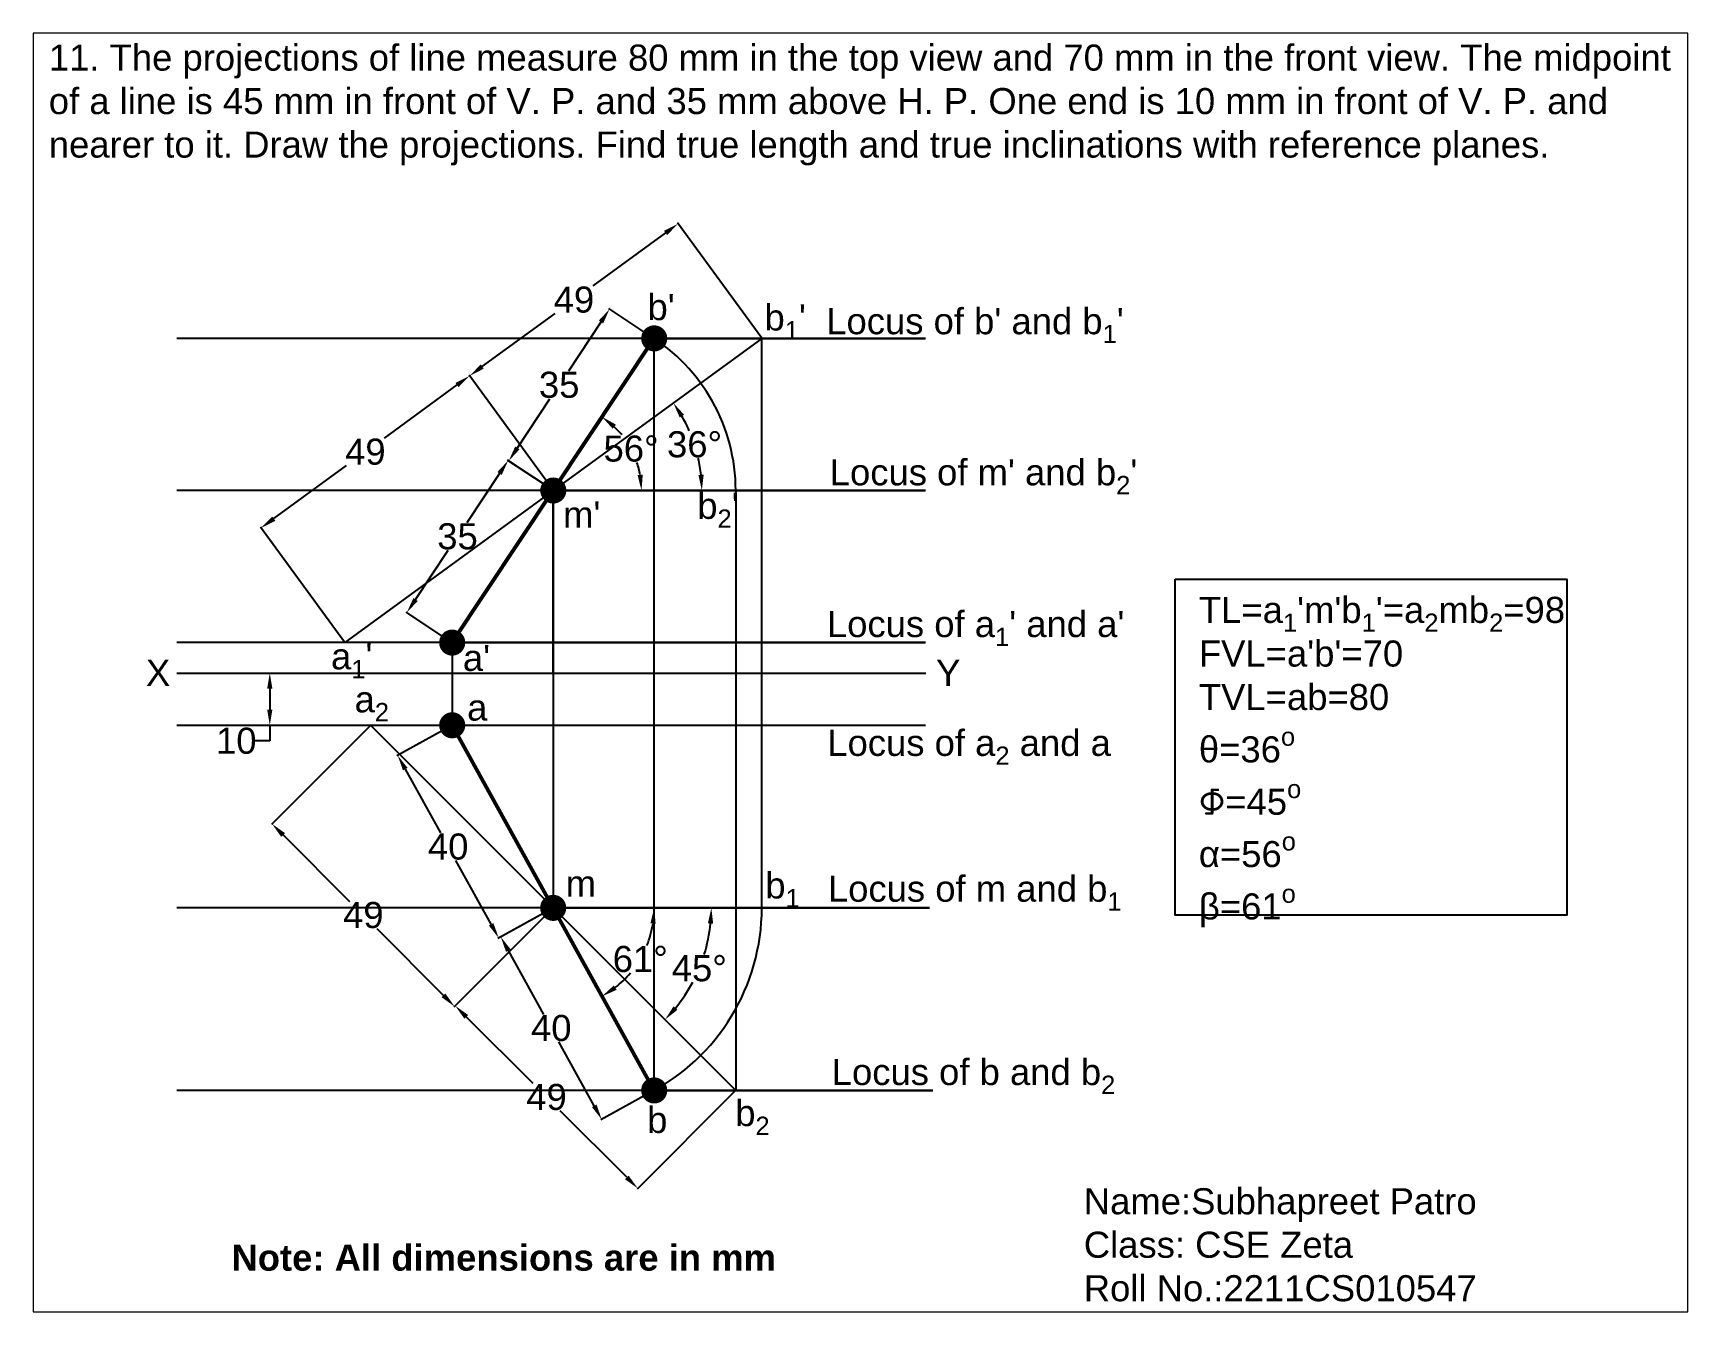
# Paper-space layout 'Layout11' of a CAD drawing. Header units: millimetres. Extents: x 1.1 to 9.9, y 0.85 to 7.65.
# The model-space entities are those that its viewports show. They can reach past a viewport. Long polylines and large blocks are cut down to what shows.
import ezdxf

# ---------------------------------------------------------------- set-up
doc = ezdxf.new("R2010")
doc.units = ezdxf.units.MM
doc.header["$MEASUREMENT"] = 0
doc.styles.get("Standard").update_dxf_attribs({"font": 'arial.ttf'})
doc.dimstyles.get("Standard").update_dxf_attribs({"dimtxt": 5, "dimasz": 3, "dimexe": 0.18, "dimexo": 0.0625, "dimgap": 0.09, "dimtad": 0, "dimtih": 1, "dimtoh": 1, "dimdec": 0, "dimzin": 0, "dimdsep": 46, "dimtxsty": 'Standard', "dimcen": 0.09, "dimadec": 0, "dimazin": 0, "dimtfac": 1, "dimtdec": 0, "dimtofl": 0, "dimtmove": 0, "dimatfit": 3, "dimfxl": 1, "dimtolj": 1, "dimtzin": 0, "dimarcsym": 0})

# ---------------------------------------------------------------- blocks, each defined once
blk = doc.blocks.new('*D95')
at = {"color": 0, "lineweight": -2, "transparency": 16777216}
for p, q in [((4619.99, 394.96), (4611.25, 400.78)), ((4609.74, 398.19), (4603.45, 388.75)), ((4593.63, 374.02), (4599.92, 383.46)), ((4600.56, 365.8), (4591.82, 371.63))]:
    blk.add_line(p, q, dxfattribs=at)
at = {"color": 0, "transparency": 16777216}
for points in [[(4609.32, 398.46), (4610.15, 397.91), (4611.4, 400.68)], [(4593.21, 374.3), (4594.05, 373.75), (4591.97, 371.53)]]:
    blk.add_solid(points, dxfattribs=at)
at = {"layer": 'Defpoints', "color": 0, "transparency": 16777216}
for p in [(4611.4, 400.68), (4620.04, 394.92), (4600.61, 365.77)]:
    blk.add_point(p, dxfattribs=at)
at = {"color": 0, "transparency": 16777216, "insert": (4601.68, 386.11), "char_height": 5, "attachment_point": 5}
blk.add_mtext('\\A1;35', dxfattribs=at)
blk = doc.blocks.new('*D96')
at = {"color": 0, "lineweight": -2, "transparency": 16777216}
for p, q in [((4639.33, 424.08), (4630.69, 429.82)), ((4629.18, 427.22), (4622.93, 417.8)), ((4613.16, 403.1), (4619.41, 412.52)), ((4619.99, 394.96), (4611.35, 400.7))]:
    blk.add_line(p, q, dxfattribs=at)
at = {"color": 0, "transparency": 16777216}
for points in [[(4628.77, 427.5), (4629.6, 426.95), (4630.84, 429.72)], [(4612.74, 403.37), (4613.57, 402.82), (4611.5, 400.6)]]:
    blk.add_solid(points, dxfattribs=at)
at = {"layer": 'Defpoints', "color": 0, "transparency": 16777216}
for p in [(4630.84, 429.72), (4639.39, 424.04), (4620.04, 394.92)]:
    blk.add_point(p, dxfattribs=at)
at = {"color": 0, "transparency": 16777216, "insert": (4621.17, 415.16), "char_height": 5, "attachment_point": 5}
blk.add_mtext('\\A1;35', dxfattribs=at)
blk = doc.blocks.new('*D97')
at = {"color": 0, "lineweight": -2, "transparency": 16777216}
for p, q in [((4641.56, 444.3), (4627.62, 434.13)), ((4659.99, 424.13), (4643.88, 446.21)), ((4606.43, 418.68), (4620.37, 428.85)), ((4620.01, 394.97), (4603.9, 417.06))]:
    blk.add_line(p, q, dxfattribs=at)
at = {"color": 0, "transparency": 16777216}
for points in [[(4641.27, 444.71), (4641.86, 443.9), (4643.98, 446.07)], [(4606.14, 419.09), (4606.72, 418.28), (4604.01, 416.91)]]:
    blk.add_solid(points, dxfattribs=at)
at = {"layer": 'Defpoints', "color": 0, "transparency": 16777216}
for p in [(4643.98, 446.07), (4660.02, 424.08), (4620.04, 394.92)]:
    blk.add_point(p, dxfattribs=at)
at = {"color": 0, "transparency": 16777216, "insert": (4624, 431.49), "char_height": 5, "attachment_point": 5}
blk.add_mtext('\\A1;49', dxfattribs=at)
blk = doc.blocks.new('*D98')
at = {"color": 0, "lineweight": -2, "transparency": 16777216}
for p, q in [((4620.01, 394.97), (4603.9, 417.06)), ((4601.58, 415.15), (4587.64, 404.98)), ((4566.45, 389.53), (4580.39, 399.69)), ((4580.03, 365.82), (4563.92, 387.9))]:
    blk.add_line(p, q, dxfattribs=at)
at = {"color": 0, "transparency": 16777216}
for points in [[(4601.29, 415.55), (4601.88, 414.74), (4604.01, 416.91)], [(4566.16, 389.93), (4566.75, 389.12), (4564.03, 387.76)]]:
    blk.add_solid(points, dxfattribs=at)
at = {"layer": 'Defpoints', "color": 0, "transparency": 16777216}
for p in [(4604.01, 416.91), (4620.04, 394.92), (4580.07, 365.77)]:
    blk.add_point(p, dxfattribs=at)
at = {"color": 0, "transparency": 16777216, "insert": (4584.02, 402.34), "char_height": 5, "attachment_point": 5}
blk.add_mtext('\\A1;49', dxfattribs=at)
blk = doc.blocks.new('*D99')
at = {"color": 0, "lineweight": -2, "transparency": 16777216}
for p, q in [((4557.33, 359.92), (4565.87, 359.92)), ((4565.69, 356.92), (4565.69, 352.92)), ((4557.33, 349.92), (4565.87, 349.92)), ((4565.69, 349.92), (4565.69, 346.92)), ((4565.69, 346.92), (4562.69, 346.92))]:
    blk.add_line(p, q, dxfattribs=at)
at = {"color": 0, "transparency": 16777216}
for points in [[(4565.19, 356.92), (4566.19, 356.92), (4565.69, 359.92)], [(4565.19, 352.92), (4566.19, 352.92), (4565.69, 349.92)]]:
    blk.add_solid(points, dxfattribs=at)
at = {"layer": 'Defpoints', "color": 0, "transparency": 16777216}
for p in [(4557.27, 359.92), (4557.27, 349.92), (4565.69, 349.92)]:
    blk.add_point(p, dxfattribs=at)
at = {"color": 0, "transparency": 16777216, "insert": (4559.27, 346.92), "char_height": 5, "attachment_point": 5}
blk.add_mtext('\\A1;10', dxfattribs=at)
blk = doc.blocks.new('*D100')
at = {"color": 0, "lineweight": -2, "transparency": 16777216}
for p, q in [((4600.6, 349.89), (4590.05, 344.06)), ((4591.66, 341.52), (4598.43, 329.29)), ((4608.12, 311.77), (4601.36, 324)), ((4619.97, 314.89), (4609.42, 309.06))]:
    blk.add_line(p, q, dxfattribs=at)
at = {"color": 0, "transparency": 16777216}
for points in [[(4592.1, 341.76), (4591.23, 341.28), (4590.21, 344.14)], [(4608.56, 312.01), (4607.69, 311.53), (4609.58, 309.14)]]:
    blk.add_solid(points, dxfattribs=at)
at = {"layer": 'Defpoints', "color": 0, "transparency": 16777216}
for p in [(4600.66, 349.92), (4620.02, 314.92), (4609.58, 309.14)]:
    blk.add_point(p, dxfattribs=at)
at = {"color": 0, "transparency": 16777216, "insert": (4599.89, 326.64), "char_height": 5, "attachment_point": 5}
blk.add_mtext('\\A1;40', dxfattribs=at)
blk = doc.blocks.new('*D101')
at = {"color": 0, "lineweight": -2, "transparency": 16777216}
for p, q in [((4619.97, 314.89), (4609.81, 309.27)), ((4611.42, 306.73), (4618.19, 294.5)), ((4627.88, 276.98), (4621.11, 289.22)), ((4639.33, 279.89), (4629.17, 274.27))]:
    blk.add_line(p, q, dxfattribs=at)
at = {"color": 0, "transparency": 16777216}
for points in [[(4611.86, 306.98), (4610.98, 306.49), (4609.97, 309.36)], [(4628.32, 277.23), (4627.44, 276.74), (4629.33, 274.36)]]:
    blk.add_solid(points, dxfattribs=at)
at = {"layer": 'Defpoints', "color": 0, "transparency": 16777216}
for p in [(4620.02, 314.92), (4639.39, 279.92), (4629.33, 274.36)]:
    blk.add_point(p, dxfattribs=at)
at = {"color": 0, "transparency": 16777216, "insert": (4619.65, 291.86), "char_height": 5, "attachment_point": 5}
blk.add_mtext('\\A1;40', dxfattribs=at)
blk = doc.blocks.new('*D102')
at = {"color": 0, "lineweight": -2, "transparency": 16777216}
for p, q in [((4619.98, 314.88), (4601.12, 296.02)), ((4603.36, 294.02), (4616.1, 281.29)), ((4654.98, 279.88), (4636.12, 261.02)), ((4634.12, 263.27), (4621.39, 276))]:
    blk.add_line(p, q, dxfattribs=at)
at = {"color": 0, "transparency": 16777216}
for points in [[(4603.72, 294.38), (4603.01, 293.67), (4601.24, 296.14)], [(4634.47, 263.62), (4633.77, 262.91), (4636.24, 261.14)]]:
    blk.add_solid(points, dxfattribs=at)
at = {"layer": 'Defpoints', "color": 0, "transparency": 16777216}
for p in [(4620.02, 314.92), (4655.02, 279.92), (4636.24, 261.14)]:
    blk.add_point(p, dxfattribs=at)
at = {"color": 0, "transparency": 16777216, "insert": (4618.74, 278.64), "char_height": 5, "attachment_point": 5}
blk.add_mtext('\\A1;49', dxfattribs=at)
blk = doc.blocks.new('*D103')
at = {"color": 0, "lineweight": -2, "transparency": 16777216}
for p, q in [((4584.98, 349.88), (4565.99, 330.89)), ((4568.24, 328.9), (4580.97, 316.16)), ((4619.98, 314.88), (4600.99, 295.89)), ((4598.99, 298.14), (4586.26, 310.87))]:
    blk.add_line(p, q, dxfattribs=at)
at = {"color": 0, "transparency": 16777216}
for points in [[(4568.59, 329.25), (4567.88, 328.54), (4566.12, 331.02)], [(4599.35, 298.49), (4598.64, 297.78), (4601.12, 296.02)]]:
    blk.add_solid(points, dxfattribs=at)
at = {"layer": 'Defpoints', "color": 0, "transparency": 16777216}
for p in [(4585.02, 349.92), (4620.02, 314.92), (4601.12, 296.02)]:
    blk.add_point(p, dxfattribs=at)
at = {"color": 0, "transparency": 16777216, "insert": (4583.62, 313.52), "char_height": 5, "attachment_point": 5}
blk.add_mtext('\\A1;49', dxfattribs=at)
blk = doc.blocks.new('*D104')
at = {"color": 0, "lineweight": -2, "transparency": 16777216}
for start, end in [(38.9505, 46.2455), (10.1619, 18.4555)]:
    blk.add_arc((4620.02, 394.92), 16.94, start, end, dxfattribs=at)
at = {"color": 0, "transparency": 16777216}
for points in [[(4631.42, 406.77), (4632.05, 407.55), (4629.39, 409.03)], [(4637.19, 397.96), (4636.2, 397.87), (4636.96, 394.92)]]:
    blk.add_solid(points, dxfattribs=at)
at = {"layer": 'Defpoints', "color": 0, "transparency": 16777216}
for p in [(4639.39, 424.08), (4636.06, 400.38), (4547.88, 394.92), (4620.02, 394.92), (4691.4, 394.92)]:
    blk.add_point(p, dxfattribs=at)
at = {"color": 0, "transparency": 16777216, "insert": (4634.95, 402.93), "char_height": 5, "attachment_point": 5}
blk.add_mtext('\\A1;56°', dxfattribs=at)
blk = doc.blocks.new('*D105')
at = {"color": 0, "lineweight": -2, "transparency": 16777216}
for start, end in [(23.7483, 30.064), (6.0381, 12.5334)]:
    blk.add_arc((4620.04, 394.92), 28.48, start, end, dxfattribs=at)
at = {"color": 0, "transparency": 16777216}
for points in [[(4644.27, 408.92), (4645.11, 409.46), (4643.06, 411.7)], [(4648.87, 397.95), (4647.87, 397.89), (4648.52, 394.92)]]:
    blk.add_solid(points, dxfattribs=at)
at = {"layer": 'Defpoints', "color": 0, "transparency": 16777216}
for p in [(4660.02, 424.08), (4647.9, 400.86), (4547.88, 394.92), (4620.04, 394.92), (4691.4, 394.92)]:
    blk.add_point(p, dxfattribs=at)
at = {"color": 0, "transparency": 16777216, "insert": (4647.12, 403.75), "char_height": 5, "attachment_point": 5}
blk.add_mtext('\\A1;36°', dxfattribs=at)
blk = doc.blocks.new('*D106')
at = {"color": 0, "lineweight": -2, "transparency": 16777216}
for start, end in [(338.1959, 351.1171), (307.8379, 319.8854)]:
    blk.add_arc((4620.02, 314.92), 19.37, start, end, dxfattribs=at)
at = {"color": 0, "transparency": 16777216}
for points in [[(4638.66, 311.97), (4639.66, 311.89), (4639.39, 314.92)], [(4632.18, 299.21), (4631.63, 300.04), (4629.4, 297.97)]]:
    blk.add_solid(points, dxfattribs=at)
at = {"layer": 'Defpoints', "color": 0, "transparency": 16777216}
for p in [(4547.88, 314.92), (4620.02, 314.92), (4692.15, 314.92), (4634.71, 302.29), (4639.39, 279.92)]:
    blk.add_point(p, dxfattribs=at)
at = {"color": 0, "transparency": 16777216, "insert": (4636.71, 305.09), "char_height": 5, "attachment_point": 5}
blk.add_mtext('\\A1;61°', dxfattribs=at)
blk = doc.blocks.new('*D107')
at = {"color": 0, "lineweight": -2, "transparency": 16777216}
for start, end in [(342.7923, 354.3274), (320.6726, 331.9962)]:
    blk.add_arc((4620.02, 314.92), 30.31, start, end, dxfattribs=at)
at = {"color": 0, "transparency": 16777216}
for points in [[(4649.69, 311.95), (4650.69, 311.9), (4650.34, 314.92)], [(4643.84, 295.38), (4643.1, 296.05), (4641.46, 293.49)]]:
    blk.add_solid(points, dxfattribs=at)
at = {"layer": 'Defpoints', "color": 0, "transparency": 16777216}
for p in [(4547.88, 314.92), (4620.02, 314.92), (4692.15, 314.92), (4646.27, 299.77), (4655.02, 279.92)]:
    blk.add_point(p, dxfattribs=at)
at = {"color": 0, "transparency": 16777216, "insert": (4648.03, 303.32), "char_height": 5, "attachment_point": 5}
blk.add_mtext('\\A1;45°', dxfattribs=at)

msp = doc.modelspace()

# ---------------------------------------------------------------- linework, layer by layer
for p, q in [((4691.4, 424.08), (4547.88, 424.08)), ((4660.02, 424.08), (4620.04, 394.92)), ((4639.39, 279.92), (4639.39, 424.08)), ((4639.39, 424.08), (4691.4, 424.08)), ((4660.02, 314.92), (4660.02, 424.08)), ((4691.4, 394.92), (4547.88, 394.92)), ((4620.04, 394.92), (4580.07, 365.77)), ((4620.02, 359.92), (4620.02, 394.92)), ((4620.02, 394.92), (4620.02, 314.92)), ((4620.02, 394.92), (4691.4, 394.92)), ((4655.02, 394.92), (4655.02, 279.92)), ((4691.4, 365.77), (4547.88, 365.77)), ((4600.68, 365.77), (4600.66, 349.92)), ((4600.68, 365.77), (4691.4, 365.77)), ((4547.88, 359.92), (4691.48, 359.92)), ((4547.88, 349.92), (4691.4, 349.92)), ((4620.02, 314.92), (4585.02, 349.92)), ((4692.15, 314.92), (4547.88, 314.92)), ((4620.02, 314.92), (4692.15, 314.92)), ((4655.02, 279.92), (4620.02, 314.92)), ((4692.79, 279.92), (4547.88, 279.92)), ((4639.39, 279.92), (4692.79, 279.92))]:
    msp.add_line(p, q)
at = {"lineweight": 53}
for p, q in [((4620.02, 394.92), (4639.39, 424.08)), ((4600.68, 365.77), (4620.04, 394.92)), ((4620.02, 314.92), (4600.66, 349.92)), ((4639.39, 279.92), (4620.02, 314.92))]:
    msp.add_line(p, q, dxfattribs=at)
at = {"const_width": 2.5}
for points in [[(4638.14, 424.08, 1), (4640.64, 424.08, 1)], [(4618.79, 394.92, 1), (4621.29, 394.92, 1)], [(4599.41, 365.77, 1), (4601.91, 365.77, 1)], [(4599.41, 349.92, 1), (4601.91, 349.92, 1)], [(4618.77, 314.92, 1), (4621.27, 314.92, 1)], [(4638.14, 279.92, 1), (4640.64, 279.92, 1)]]:
    msp.add_lwpolyline(points, format="xyb", close=True, dxfattribs=at)
msp.add_lwpolyline([(4739.27, 377.92), (4814.34, 377.92), (4814.34, 313.54), (4739.27, 313.54)], close=True)
for centre, radius, start, end in [((4620.02, 394.89), 35, 0.0538, 58.4823), ((4620.02, 394.89), 35, 234.331, 238.4244), ((4620.02, 394.89), 35, 303.5926, 303.6896), ((4620.02, 394.89), 35, 267.5175, 272.4825), ((4620.02, 314.92), 40, 117.1645, 120.7456), ((4620.02, 314.92), 40, 297.1645, 0)]:
    msp.add_arc(centre, radius, start, end)

# ---------------------------------------------------------------- texts
at = {"char_height": 5, "attachment_point": 1}
for s, width, insert in [('11. The projections of line measure 80 mm in the top view and 70 mm in the front view. The midpoint of a line is 45 mm in front of V. P. and 35 mm above H. P. One end is 10 mm in front of V. P. and nearer to it. Draw the projections. Find true length and true inclinations with reference planes.', 313.4835, (4523.33, 480.41)), ("\\A1;b'", 11.6781, (4638.1, 432.59)), ("\\A1;b{\\H0.7x;\\S^ 1;}'", 11.6781, (4660.53, 430.6)), ("\\A1;Locus of b' and b{\\H0.7x;\\S^ 1;}'", 59.2825, (4672.37, 429.88)), ("\\A1;Locus of m' and b{\\H0.7x;\\S^ 2;}'", 62.0943, (4673.04, 400.92)), ("\\A1;b{\\H0.7x;\\S^ 2;}'", 11.6781, (4647.64, 394.49)), ("\\A1;m'", 11.6781, (4621.92, 392.82)), ("\\A1;TL=a{\\H0.7x;\\S^ 1;}'m'b{\\H0.7x;\\S^ 1;}'=a{\\H0.7x;\\S^ 2;}mb{\\H0.7x;\\S^ 2;}=98\\PFVL=a'b'=70\\PTVL=ab=80\\Pθ=36{\\H0.7x;\\So^ ;}\\P{\\fISOCPEUR|b0|i0|c0|p34;Φ\\f@Arial Unicode MS|b0|i0|c0|p34;=45\\H0.7x;\\So^ ;\\H1.42857x;\\Pα=56\\H0.7x;\\So^ ;\\H1.42857x;\\Pβ=61\\H0.7x;\\So^ ;}", 82.8315, (4743.8, 374.54)), ("\\A1;Locus of a{\\H0.7x;\\S^ 1;}' and a'", 63.3313, (4672.5, 371.83)), ("\\A1;a{\\H0.7x;\\S^ 1;}'", 11.6781, (4577.43, 365.64)), ("\\A1;a'", 11.6781, (4602.71, 365.34)), ('X', 12.5232, (4541.95, 362.47)), ('Y', 12.5232, (4693.42, 362.47)), ('\\A1;a{\\H0.7x;\\S^ 2;}', 11.6781, (4581.95, 357.4)), ('\\A1;a', 11.6781, (4603.52, 355.82)), ('\\A1;Locus of a{\\H0.7x;\\S^ 2;} and a', 56.677, (4672.57, 349.05)), ('\\A1;m', 11.6781, (4622.42, 322.09)), ('\\A1;b{\\H0.7x;\\S^ 1;}', 11.6781, (4660.68, 321.72)), ('\\A1;Locus of m and b{\\H0.7x;\\S^ 1;}', 56.427, (4672.69, 321.1)), ('\\A1;Locus of b and b{\\H0.7x;\\S^ 2;}', 56.4922, (4673.42, 285.96)), ('\\A1;b', 11.6781, (4638.03, 276.77)), ('\\A1;b{\\H0.7x;\\S^ 2;}', 11.6781, (4654.92, 278.09)), ('Name:Subhapreet Patro\\PClass: CSE Zeta\\PRoll No.:2211CS010547', 93.4346, (4721.74, 261.18)), ('{\\fArial|b1|i0|c0|p34;Note: All dimensions are in mm}', 119.6567, (4558.34, 250.37))]:
    msp.add_mtext_dynamic_manual_height_columns(s, width=width, gutter_width=25, heights=[0], dxfattribs=dict(at, insert=insert))

# ---------------------------------------------------------------- dimensions: what is measured, and where the dimension line sits
for p1, p2, distance, picture, middle in [((4620.04, 394.92), (4660.02, 424.08), 27.22, '*D97', (4624, 431.49)), ((4620.04, 394.92), (4639.39, 424.04), 10.26, '*D96', (4621.17, 415.16)), ((4580.07, 365.77), (4620.04, 394.92), 27.22, '*D98', (4584.02, 402.34)), ((4600.61, 365.77), (4620.04, 394.92), 10.38, '*D95', (4601.68, 386.11)), ((4557.27, 359.92), (4557.27, 349.92), 8.43, '*D99', (4559.27, 346.92)), ((4585.02, 349.92), (4620.02, 314.92), -26.74, '*D103', (4583.62, 313.52)), ((4600.66, 349.92), (4620.02, 314.92), -11.94, '*D100', (4599.89, 326.64)), ((4620.02, 314.92), (4655.02, 279.92), -26.56, '*D102', (4618.74, 278.64)), ((4620.02, 314.92), (4639.39, 279.92), -11.49, '*D101', (4619.65, 291.86))]:
    dim = msp.add_aligned_dim(p1=p1, p2=p2, distance=distance, dimstyle='Standard')
    dim.commit()
    dim.dimension.update_dxf_attribs({"geometry": picture, "text_midpoint": middle})
for base, line1, line2, picture, middle in [((4636.06, 400.38), ((4691.4, 394.92), (4547.88, 394.92)), ((4620.02, 394.92), (4639.39, 424.08)), '*D104', (4634.95, 402.93)), ((4647.9, 400.86), ((4660.02, 424.08), (4620.04, 394.92)), ((4691.4, 394.92), (4547.88, 394.92)), '*D105', (4647.12, 403.75)), ((4634.71, 302.29), ((4692.15, 314.92), (4547.88, 314.92)), ((4639.39, 279.92), (4620.02, 314.92)), '*D106', (4636.71, 305.09)), ((4646.27, 299.77), ((4692.15, 314.92), (4547.88, 314.92)), ((4655.02, 279.92), (4620.02, 314.92)), '*D107', (4648.03, 303.32))]:
    dim = msp.add_angular_dim_2l(base=base, line1=line1, line2=line2, dimstyle='Standard')
    dim.commit()
    dim.dimension.update_dxf_attribs({"geometry": picture, "text_midpoint": middle})

psp = doc.layouts.new('Layout11')

# ---------------------------------------------------------------- viewports
at = {"layer": '0'}
psp.add_viewport(center=(5.5, 4.25), size=(8.8, 6.8), view_center_point=(4678.9352, 360.0372), view_height=245.136436, dxfattribs=at)

doc.saveas('drawing.dxf')
